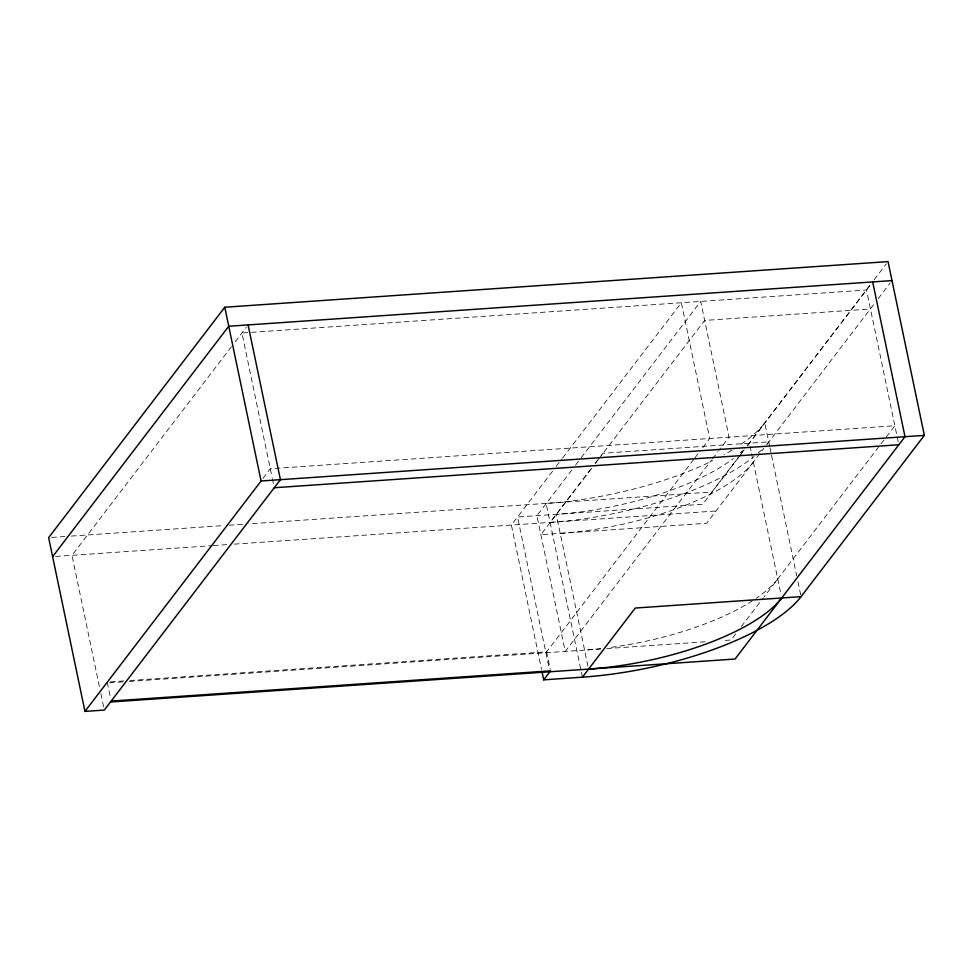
<?xml version="1.0" encoding="UTF-8"?>
<svg xmlns="http://www.w3.org/2000/svg" width="973" height="973" viewBox="0 0 973 973"><rect width="100%" height="100%" fill="white"/><g stroke="black" fill="none" stroke-linecap="round" stroke-linejoin="round"><path stroke-width="0.73" stroke-dasharray="4.87 3.65" d="M231.489 346.631L71.966 555.315L99.635 687.753M235.174 341.803L246.327 327.22M262.917 478.375L270.287 468.731L894.868 425.748L764.206 596.68M552.518 471.26L511.384 525.067L541.535 669.412M556.203 466.456L561.725 459.232M562.637 458.028L681.343 302.737L709.706 438.495L701.424 449.331M571.869 469.935L536.901 515.678L565.252 651.436L711.567 460.034M575.542 465.118L580.139 459.098M581.063 457.894L700.694 301.411L729.057 437.169L718.925 450.402M591.073 468.779L550.073 522.404A177.329 61.226 -11.8 0 0 754.124 456.495M595.622 462.82L600.183 456.86M601.095 455.668L602.919 453.296L768.731 441.876A177.329 61.226 -11.8 0 1 766.529 444.6M591.475 468.475L540.866 534.688L706.69 523.267L763.841 448.273M595.16 463.659L597.921 460.047M598.833 458.842L704.659 320.421L870.482 309M545.914 652.761L694.065 458.964M694.977 457.76L700.499 450.535M712.491 458.83L718.013 451.606M740.514 454.598L711.92 491.997L248.845 523.863M741.438 453.394L744.199 449.769M747.884 444.953L870.567 284.469M874.216 279.689L886.208 263.999M738.604 457.322L702.713 504.269L517.551 517.004L549.271 668.84M739.529 456.118L744.126 450.098M747.799 445.281L872.672 281.939M767.186 444.126L874.532 303.467M878.181 298.699L890.173 283.009M735.673 634.007L731.076 640.015L721.978 640.648M741.195 626.782L763.282 597.884M51.678 537.424L65.337 536.488M71.37 536.074L224.313 525.542M229.129 525.213L244.004 524.192M55.595 556.434L211.871 545.683M213.379 545.573L228.546 544.539M234.335 544.138L715.897 510.995M123.863 680.93L107.2 682.085L110.557 698.164M129.92 680.516L546.619 651.837L550.28 669.388M109.523 682.791L123.17 681.854M129.227 681.441L600.706 648.991M606.763 648.577L705.303 641.791M898.225 441.839L866.505 290.003L241.924 332.985L272.112 477.512M769.667 446.339L764.766 422.878A177.329 61.226 -11.8 0 1 738.3 446.145M769.971 447.835L771.224 453.783M771.528 455.267L796.717 575.809M797.957 581.757L801.059 596.644M750.001 446.133L751.253 452.141M751.57 453.625L781.112 595.05M587.96 666.177L556.24 514.34A156.641 54.087 -11.8 0 0 733.387 458.551M582.413 677.172L546.108 503.406A177.329 61.226 -11.8 0 0 712.723 460.667M272.391 478.813L273.644 484.822M100.876 693.7L103.673 707.091M777.743 578.971A156.641 54.087 -11.8 0 1 756.155 598.322M752.543 600.718A156.641 54.087 -11.8 0 1 608.089 647.775M600.657 648.663A156.641 54.087 -11.8 0 1 584.603 650.098M761.373 450.085A177.329 61.226 -11.8 0 1 758.429 452.834M731.915 450.195A177.329 61.226 -11.8 0 1 723.9 454.841M753.357 462.211A156.641 54.087 -11.8 0 1 560.217 533.35M749.392 443.214A156.641 54.087 -11.8 0 1 747.446 445.61M742.885 450.463A156.641 54.087 -11.8 0 1 740.283 452.883"/><path stroke-width="1.46" d="M542.168 672.392L543.712 679.835L582.413 677.172A177.329 61.226 -11.8 0 0 801.059 596.644L924.35 435.369L888.045 261.603L224.775 307.237L48.65 537.631L84.955 711.397L104.293 710.071L280.419 479.677L248.091 324.921M52.615 556.641L228.74 326.247L892.022 280.601M84.955 711.397L261.08 481.003L924.35 435.369M543.712 679.835L550.584 670.847L111.165 701.083M582.413 677.172L635.247 608.052L801.059 596.644M274.252 487.741L898.845 444.758M110.46 702.007L735.041 659.025L904.999 436.695L872.672 281.939M224.775 307.237L261.08 481.003M781.72 597.969A156.641 54.087 -11.8 0 1 588.568 669.108"/></g></svg>
